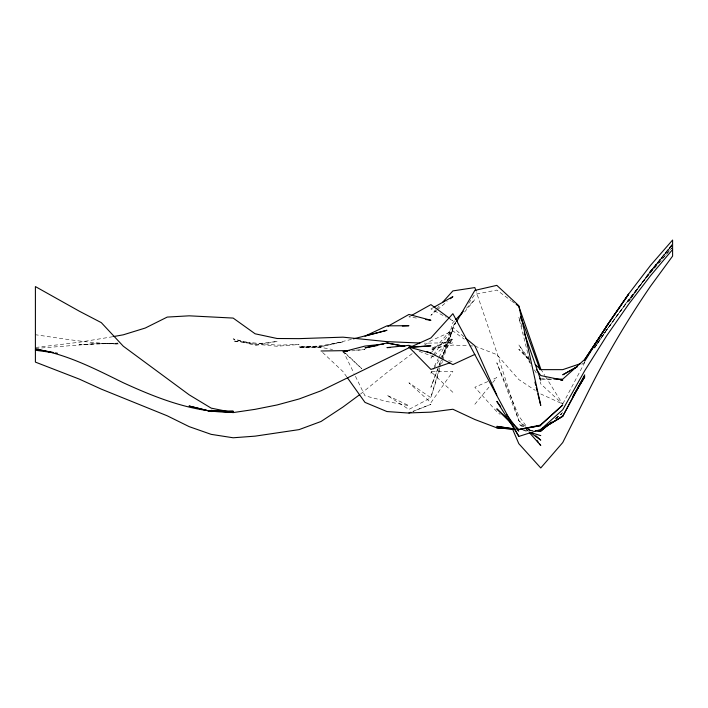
<?xml version="1.0" encoding="UTF-8"?>
<svg xmlns="http://www.w3.org/2000/svg" width="708" height="708" viewBox="0 0 708 708"><rect width="100%" height="100%" fill="white"/><g stroke="black" fill="none" stroke-linecap="round" stroke-linejoin="round"><path stroke-width="0.53" stroke-dasharray="3.54 2.66" d="M439.571 367.85L430.906 397.276L440.367 367.824M439.88 366.797L441.739 360.496M442.049 359.443L452.872 322.653L455.147 320.264M441.721 363.62L442.394 361.514M442.739 360.461L452.872 328.901L433.491 354.673M437.721 368.895L430.906 387.276L438.358 367.744M439.234 364.806L441.128 359.699M441.509 358.682L452.872 328.043L455.625 323.335M438.748 366.717L441.102 360.549M442.677 356.434L452.872 329.716L438.712 357.726M431.88 371.249L430.906 373.178L433.216 369.532M434.323 366.417L438.225 358.69M433.792 368.62L439.579 359.487M440.155 358.575L452.872 338.495L430.906 350.195L452.872 342.734L424.313 343.176M594.472 347.955L606.685 329.733L594.472 347.982L606.685 329.839L628.651 299.891L650.625 271.545L628.651 300.679L650.625 270.925L671.91 244.95M594.472 347.823C617.898 312.759 643.722 279.288 671.892 247.897L650.625 272.376L628.651 299.891L606.685 329.972L628.651 299.935M455.925 321.839L452.872 326.273L455.625 322.928M468.749 303.219L474.847 294.351L496.821 290.076L510.884 300.457M432.845 355.531L430.906 358.106L433.349 356.009M671.936 244.534L650.625 271.748L671.91 244.977M464.545 312.069L474.847 299.537L466.51 308.307M474.847 404.268L489.954 385.949M492.697 382.621L496.821 377.621L491.83 379.815M431.615 352.265L452.872 327.556L463.864 336.663M436.031 309.608L430.906 315.299L436.597 310.467M436.765 308.794L439.695 305.546M434.154 355.31L452.872 339.212L430.906 348.513L452.872 345.053L468.254 345.778M437.411 309.768L447.182 301.475M555.417 418.755L562.736 412.56M555.975 418.561L561.895 413.667L555.709 418.269M360.593 393.984L386.957 372.532L414.428 351.947M424.499 345.123L430.906 340.787L452.872 330.893L464.298 339.194M410.844 315.83L408.932 316.901L417.304 318.184M432.818 307.865L430.906 308.936L446.19 317.175M584.711 362.576L581.843 364.178L584.711 362.531L562.736 404.002L540.762 393.984M487.83 381.559L474.847 387.249L496.821 411.693L500.202 414.428M412.923 411.472L430.906 404.339L412.923 411.366M351.38 339.415L321.043 346.619L343.017 341.982L321.043 345.752L299.068 347.504L321.043 346.203L299.068 347.097L321.043 347.097L299.068 346.938L321.043 347.407L332.548 349.495M112.829 336.698L79.349 342.238L35.4 347.513M351.805 350.867L364.983 349.513L356.195 350.115M35.4 348.451L101.315 343.238L79.349 344.814L117.793 343.141L101.315 343.61L118.891 343.955C90.863 343.557 63.109 338.672 35.4 334.734M540.762 378.957L551.753 379.054M469.351 345.831L472.652 345.982M541.868 379.01L551.753 379.541M524.283 430.083L533.071 430.65M526.486 429.721L533.071 430.375M434.039 356.991L416.924 350.433M448.695 360.717L452.872 361.779M522.982 430.225L528.212 431.809M474.847 346.088L496.821 354.62L518.796 379.568L535.275 390.382M523.566 426.57L518.796 424.065L523.185 427.278M528.345 429.083L532.168 431.092M450.014 319.237L452.872 320.786L450.235 318.848M526.699 429.844L528.46 431.128M511.76 301.112L514.397 303.059M525.301 426.393L518.796 420.614L496.821 362.815L518.796 416.056L526.548 426.455M528.557 429.278L530.186 430.729M343.017 351.398L361.85 368.771M528.991 358.717L518.796 349.256L529.398 360.133M322.609 352.469L343.017 371.611L346.778 376.886M452.872 392.312L430.906 371.611L452.872 371.408L430.906 402.719L408.932 382.798L430.906 397.728L408.932 409.428L386.957 395.25L408.932 405.657L386.957 401.551L364.983 395.807L354.478 374.302M345.371 353.071L361.85 368.691M523.752 426.234L518.796 420.614L496.821 352.425L476.263 291.758M526.593 429.446L528.009 431.057M527.195 427.322L529.779 430.783M529.469 359.735L518.796 344.787L530.354 363.399M540.762 368.992L544.815 375.479M545.39 376.399L562.736 404.18L540.762 383.886L540.124 381.78M534.407 369.912L537.292 374.567M343.017 350.841L354 373.328M522.035 326.574L518.796 317.299L529.115 358.708M529.38 359.77L530.973 366.142M650.625 270.89L628.651 301.581L650.625 270.925L671.892 245.88L650.625 270.925M277.094 341.442L255.128 345.513L233.153 338.911L255.128 344.132L277.094 346.247L299.068 344.513L277.094 345.15L233.153 340.937L255.128 344.132L277.094 341.442"/><path stroke-width="1.06" d="M584.711 374.877L562.736 416.26L540.762 429.446L518.796 436.438L452.872 313.697L430.906 337.928L408.932 347.805L321.043 390.798L299.068 398.985L277.094 404.958L255.128 409.33L233.153 412.587L211.179 410.383L233.153 412.162C194.62 413.047 157.769 398.542 123.289 382.754C95.155 368.957 66.676 354.062 35.4 349.132L53.189 352.434M540.762 429.535L562.736 416.216L584.711 375.983L580.206 383.568M456.722 321.45L474.847 290.395L496.821 285.359L518.796 305.706L540.762 405.436L537.85 393.754M577.383 388.311L579.073 385.471M572.878 396.347L584.711 376.957L576.038 391.011M573.728 394.763L574.878 392.887M584.711 361.204L606.685 325.999L628.651 294.147L606.685 325.937L628.651 293.97L650.625 265.27L672.6 240.03L672.6 256.101L650.625 286.076A894.717 894.717 0 0 0 584.711 398.887L562.736 442.553L540.762 467.97L518.796 443.659L512.327 428.561M606.685 325.999L584.711 359.806L606.685 326.291L584.711 359.443L562.736 379.152L553.948 379.072M460.2 315.626L463.253 311.193M672.6 249.543L650.625 275.58L628.651 304.21L606.685 335.778L584.711 370.753L562.736 409.755L540.762 429.49L562.736 416.216M442.624 302.289L452.872 290.908L474.847 287.572L475.909 290.714M455.908 319.467L461.97 313.086M540.762 424.773L562.736 405.02L540.762 425.021L519.84 429.314M450.438 298.714L452.872 296.634L433.765 307.325M550.532 422.88L540.762 431.137L535.275 430.791M551.753 422.056L540.762 431.137L537.469 430.809M359.717 394.639L343.017 406.994L321.043 421.481L299.068 429.623L255.128 436.146L233.153 437.774L211.179 434.358L189.204 426.65L167.238 415.808L101.315 389.135L79.349 379.125L35.4 362.107L35.4 286.581L79.349 311.21L101.315 322.644L123.289 346.212L189.204 394.843L211.179 408.135L233.153 412.587M387.913 326.264L408.932 314.458L430.906 320.273L425.676 319.476M411.799 315.299L430.906 304.608L449.359 318.193M364.983 336.114L386.957 325.848L408.932 325.707L402.339 326.034M474.847 354.416L452.872 364.576L430.906 353.088L426.906 351.681M410.932 412.268L408.932 413.056L386.957 411.552L364.983 402.383L347.407 377.762M449.881 362.823L430.906 369.434L408.932 347.106L418.817 346.539M580.525 363.629L562.736 369.647L540.762 369.638L535.275 364.549M353.478 338.849L386.957 330.291L366.036 335.84M386.957 342.991L404.746 346.354L386.957 342.991L364.983 347.902L377.541 345.486M520.884 429.314L540.762 425.57L518.796 429.429L513.3 424.287M113.873 336.504L123.289 334.813L145.264 328.034L167.238 317.078L189.204 315.821L233.153 318.078L255.128 333.795L277.094 338.504L299.068 338.636L343.017 337.167L386.957 341.645L419.915 343.008M383.665 344.044L364.983 346.079L343.017 351.779L347.407 351.327M408.932 347.548L430.906 345.823L421.012 346.416M349.602 350.557L321.043 351M408.932 412.923L430.906 412.144L452.872 409.251L474.847 419.499L496.821 427.836L515.495 429.305L496.821 427.836M390.258 347.531L386.957 347.61L408.932 345.362L411.923 346.416M560.541 380.01L562.736 380.125L540.762 375.559L536.372 369.399M35.4 350.239L53.189 352.646M55.277 352.929L57.375 353.212M514.61 428.951L496.821 426.358L514.61 429.066M408.932 347.132L430.906 353.088M529.257 432.128L540.762 435.615M530.221 432.411L540.762 440.119L535.885 435.783M516.159 304.351L518.796 306.307L540.762 368.992M465.554 338.07L474.847 345.778L496.821 395.108M506.238 417.676L496.821 408.861L511.22 423.428M507.804 419.145L510.158 421.349M516.521 428.8L518.796 431.092L506.512 414.49M529.425 432.659L540.762 445.518L539.469 443.783M536.885 440.314L538.177 442.049M500.698 406.631L496.821 401.383L518.796 436.101M539.611 378.284L540.762 380.143L524.194 332.751M520.654 316.441L540.018 369.735M520.707 317.626L521.663 320.786M534.938 382.072L535.735 385.258M536.266 387.382L537.328 391.63M577.064 366.806L562.736 374.806L577.064 366.832M218.869 411.401L211.179 411.49L189.204 406.038L211.179 411.49L218.869 411.392M233.153 411.233L224.365 411.33L233.153 411.233"/></g></svg>
